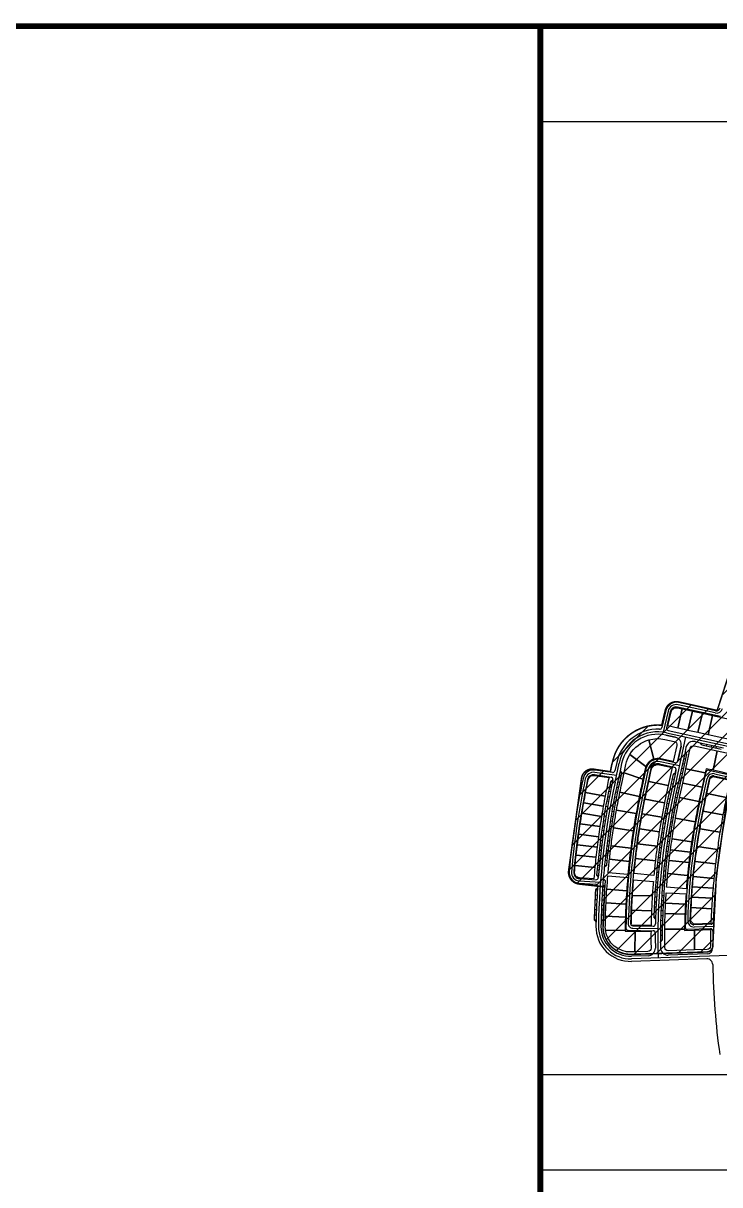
# Paper-space layout 'Layout1' of a CAD drawing. Extents: x 51 to 892, y -832 to -238.
# Drawn here: x 681.3 to 754.4, y -372.1 to -250.3 of the extents above; entities that cross this region are included whole.
import ezdxf

# ---------------------------------------------------------------- set-up
doc = ezdxf.new("R2010")
doc.units = 0
doc.header["$LTSCALE"] = 10
doc.header["$MEASUREMENT"] = 0
doc.linetypes.add('X-Base 100915$0$PHANTOMX2', pattern=[5, 2.5, -0.5, 0.5, -0.5, 0.5, -0.5])
for name, color, linetype in [('L-ANNO-KPLN', 254, 'Continuous'), ('L-ANNO-KPLN-HTCH', 135, 'Continuous'), ('L-ANNO-KPLN-SHET', 139, 'X-Base 100915$0$PHANTOMX2'), ('X-TTBL-Arch$0$A-FRAME$0$A-KEYPLAN', 7, 'Continuous'), ('X-TTBL-Arch$0$A-FRAME$0$A-NOTES', 7, 'Continuous'), ('X-TTBL-Arch$0$A-FRAME$0$EBDR$0$G-Border-Ext', 4, 'Continuous')]:
    doc.layers.add(name, color=color, linetype=linetype)

# ---------------------------------------------------------------- blocks, each defined once
blk = doc.blocks.new('X-TTBL-Arch$0$A-FRAME')
at = {"layer": 'X-TTBL-Arch$0$A-FRAME$0$A-KEYPLAN', "color": 1}
blk.add_lwpolyline([(735.5335121136127, -260.5787476274371), (878.5335121136128, -260.5787476274371)], dxfattribs=at)
at = {"layer": 'X-TTBL-Arch$0$A-FRAME$0$A-NOTES', "color": 1}
for points in [[(735.5335121136127, -360.5787484107765), (878.5335121136128, -360.5787484107765)], [(735.5335121136127, -370.5787484107765), (878.5335121136128, -370.5787484107765)]]:
    blk.add_lwpolyline(points, dxfattribs=at)
at = {"layer": 'X-TTBL-Arch$0$A-FRAME$0$EBDR$0$G-Border-Ext', "const_width": 0.6}
blk.add_lwpolyline([(63.53351211361633, -818.5787476274296), (63.53351211361633, -250.5787476274369), (878.5335121136127, -250.5787476274365), (878.5335121136127, -818.5787476274293)], close=True, dxfattribs=at)
blk.add_lwpolyline([(735.5335121136127, -250.5787476274371), (735.5335121136127, -818.5787476274298)], dxfattribs=at)
blk = doc.blocks.new('X-TTBL-Arch')
blk.add_blockref('X-TTBL-Arch$0$A-FRAME', (0, 0))
blk = doc.blocks.new('masterplan')
at = {"layer": 'L-ANNO-KPLN'}
for p, q in [((407943.722223323, 2905871.653004038), (407942.254518896, 2905871.97682642)), ((407943.7739313936, 2905871.887367592), (407942.3062269667, 2905872.211189974)), ((407943.8256394644, 2905872.121731146), (407942.3579350375, 2905872.445553528)), ((407946.2016609351, 2905871.351733068), (407943.7739313936, 2905871.887367592)), ((407946.2533690057, 2905871.586096622), (407943.8256394644, 2905872.121731146)), ((407941.0264191704, 2905871.608447677), (407940.6072443371, 2905869.827443223)), ((407941.2600359283, 2905871.553463948), (407940.7404812475, 2905869.345962145)), ((407941.4936526862, 2905871.498480219), (407941.0946151407, 2905869.803035767)), ((407946.7659106239, 2905870.981469597), (407943.722223323, 2905871.653004038)), ((407941.0916065032, 2905869.284137938), (407947.5397389296, 2905867.861474379)), ((407941.2765238279, 2905869.513688484), (407947.5966178074, 2905868.119274289)), ((407941.0347276254, 2905869.026338028), (407942.013521269, 2905868.81038495)), ((407943.1048323089, 2905868.83995615), (407941.7963075122, 2905862.78208189)), ((407944.0915650553, 2905868.35190225), (407944.6393701852, 2905868.231038983)), ((407944.7915830705, 2905867.992645959), (407944.6393701677, 2905868.23103898)), ((407944.6393718158, 2905868.231038616), (407947.0616235011, 2905867.694233919)), ((407944.7915830705, 2905867.992645959), (407944.8346731294, 2905868.187948921)), ((407945.2993707707, 2905867.880611806), (407945.3424608296, 2905868.075914768)), ((407943.0378793341, 2905867.279607024), (407942.0543561607, 2905862.726342362)), ((407943.1911438188, 2905867.041888707), (407942.249847561, 2905862.684115446)), ((407942.4626475334, 2905867.117320241), (407942.2898529994, 2905866.317360193)), ((407942.9956524185, 2905867.084115623), (407943.1911438188, 2905867.041888707)), ((407943.0415389144, 2905867.296549215), (407943.0378793341, 2905867.279607024)), ((407943.0378793341, 2905867.279607024), (407943.1911438188, 2905867.041888707)), ((407943.1372392182, 2905867.739598065), (407943.0415389144, 2905867.296549215)), ((407944.7915830705, 2905867.992645959), (407946.8227338714, 2905867.544509346)), ((407945.807158471, 2905867.768577653), (407945.8502485299, 2905867.963880614)), ((407946.3149461711, 2905867.656543499), (407946.3580362301, 2905867.851846461)), ((407935.8710635023, 2905866.155895708), (407935.6826541777, 2905865.283646286)), ((407935.6969619681, 2905864.099497519), (407936.1291121508, 2905866.10015618)), ((407942.446085998, 2905865.790260545), (407940.4194015821, 2905866.237411731)), ((407942.0035552483, 2905866.133668938), (407940.4711096528, 2905866.471775285)), ((407942.7760724574, 2905866.067560341), (407942.9715638579, 2905866.025333425)), ((407942.885862438, 2905866.575837982), (407943.0813538383, 2905866.533611066)), ((407933.5292492684, 2905864.882456574), (407935.2789877101, 2905864.631211677)), ((407935.8465824617, 2905864.792172307), (407933.5633609972, 2905865.120020018)), ((407935.4139527684, 2905865.09675514), (407933.597472726, 2905865.357583463)), ((407936.0734507563, 2905864.592081931), (407936.268942208, 2905864.549854984)), ((407936.1832407367, 2905865.100359572), (407936.3787321366, 2905865.058132657)), ((407938.9441883136, 2905865.49208859), (407938.512183922, 2905863.492104874)), ((407939.178777994, 2905865.441416292), (407938.7467736023, 2905863.441432576)), ((407939.4133676745, 2905865.390743993), (407938.9813632828, 2905863.390760277)), ((407941.7857692955, 2905864.930945193), (407941.3427674635, 2905862.880048334)), ((407941.8733077031, 2905864.380819868), (407941.6761394676, 2905864.423408987)), ((407942.0234876114, 2905865.084209678), (407941.7857692955, 2905864.930945193)), ((407941.9812606958, 2905864.888718278), (407941.7857692955, 2905864.930945193)), ((407942.4467025161, 2905864.542727419), (407942.6421939164, 2905864.500500503)), ((407942.5564924965, 2905865.051005059), (407942.7519838968, 2905865.008778144)), ((407942.666282477, 2905865.559282701), (407942.8617738774, 2905865.517055785)), ((407944.59823085, 2905862.113122705), (407945.2580933968, 2905865.167985974)), ((407944.8328205303, 2905862.062450407), (407945.3566410275, 2905864.487500902)), ((407945.0674102107, 2905862.011778108), (407945.5912307079, 2905864.436828604)), ((407945.5449389401, 2905865.351555697), (407947.8842477909, 2905864.829691167)), ((407946.0693066135, 2905864.742778142), (407947.7860656972, 2905864.359795078)), ((407946.1215624765, 2905864.977020164), (407948.0694041107, 2905864.542486067)), ((407935.1222150337, 2905863.625988896), (407935.3180166483, 2905863.5852246)), ((407935.4678942035, 2905864.289285623), (407935.2301758744, 2905864.13602113)), ((407935.4257011894, 2905864.093951479), (407935.2301758876, 2905864.136021139)), ((407935.467864158, 2905864.289266252), (407935.4389133196, 2905864.155237047)), ((407935.4794656617, 2905864.342975935), (407935.467864158, 2905864.289266252)), ((407935.8553200831, 2905863.575216725), (407936.0510690284, 2905863.53420026)), ((407936.159129833, 2905864.041473917), (407935.9636607758, 2905864.08380429)), ((407941.45536517, 2905863.401324469), (407941.6538758592, 2905863.363507183)), ((407941.7616807349, 2905863.872162996), (407941.5661893346, 2905863.914389912)), ((407942.2271225551, 2905863.526172137), (407942.4226139555, 2905863.483945221)), ((407942.3369125356, 2905864.034449778), (407942.5324039359, 2905863.992222862)), ((407935.0153593624, 2905862.054892175), (407934.818781146, 2905862.091729722)), ((407934.9165130852, 2905862.603820439), (407935.1128411687, 2905862.565672259)), ((407935.2137284274, 2905863.075790636), (407935.017659215, 2905863.115247752)), ((407935.747332051, 2905862.008191078), (407935.5507963854, 2905862.045254971)), ((407935.6488779327, 2905862.555920217), (407935.84516021, 2905862.517537049)), ((407935.9464073919, 2905863.026214426), (407935.7503873586, 2905863.065915138)), ((407941.2361070653, 2905862.386776528), (407941.4321803425, 2905862.347339617)), ((407941.3466200897, 2905862.89788424), (407941.5421030307, 2905862.855607226)), ((407941.9013233529, 2905861.999514081), (407942.0972447657, 2905861.959329506)), ((407942.0078153225, 2905862.509239166), (407942.2034374996, 2905862.467622296)), ((407942.1173325747, 2905863.017894496), (407942.312823975, 2905862.97566758)), ((407934.8306293103, 2905861.031437847), (407934.6335770868, 2905861.065649267)), ((407934.7244677473, 2905861.57899839), (407934.9212873473, 2905861.543473117)), ((407935.5619503018, 2905860.98758531), (407935.364934472, 2905861.022005694)), ((407935.4561471418, 2905861.53394244), (407935.6529273285, 2905861.498199495)), ((407940.9353489036, 2905860.853105641), (407941.1319735331, 2905860.816516639)), ((407941.0326036871, 2905861.365405204), (407941.2289578039, 2905861.327391248)), ((407941.1335710958, 2905861.876986007), (407941.329644373, 2905861.837549096)), ((407941.6995409823, 2905860.97779486), (407941.8960293905, 2905860.940481251)), ((407941.7985634061, 2905861.489023538), (407941.9947735678, 2905861.450273409)), ((407934.3814812257, 2905859.522123752), (407934.5791786577, 2905859.491862798)), ((407934.6595711588, 2905860.005609858), (407934.4620800095, 2905860.03718906)), ((407934.5461132099, 2905860.551705198), (407934.7433892866, 2905860.518809156)), ((407935.1119562832, 2905859.482681267), (407935.3096256683, 2905859.452237644)), ((407935.3902955994, 2905859.964581307), (407935.1928351604, 2905859.99635197)), ((407935.2771624916, 2905860.509467829), (407935.4744050754, 2905860.476371558)), ((407940.751997475, 2905859.826458041), (407940.949132094, 2905859.792724645)), ((407940.8418118597, 2905860.34011426), (407941.0386966614, 2905860.304952137)), ((407941.5127297039, 2905859.953232593), (407941.7097430399, 2905859.918797939)), ((407941.6042613816, 2905860.465855411), (407941.8010175194, 2905860.429980319)), ((407934.2306011041, 2905858.49043735), (407934.4286846953, 2905858.46281687)), ((407934.5022153613, 2905858.977590838), (407934.3043204457, 2905859.006532199)), ((407934.9605583311, 2905858.453768057), (407935.1586188445, 2905858.425982575)), ((407935.232398922, 2905858.939363687), (407935.034529509, 2905858.968478897)), ((407940.5049365298, 2905858.281770659), (407940.7027583455, 2905858.25233379)), ((407940.5835553807, 2905858.797259176), (407940.7811585191, 2905858.766388483)), ((407940.6659104729, 2905859.312163997), (407940.8632845416, 2905859.279861103)), ((407941.2606701971, 2905858.411538481), (407941.4583918041, 2905858.381435888)), ((407941.3409295138, 2905858.926046638), (407941.5384255974, 2905858.89449831)), ((407941.4249508486, 2905859.439953845), (407941.6222108374, 2905859.40696147)), ((407934.0934997065, 2905857.456829663), (407934.2919341919, 2905857.431854575)), ((407934.3585899322, 2905857.947563805), (407934.1603264818, 2905857.973862174)), ((407934.8229959575, 2905857.422913884), (407935.0214118557, 2905857.397791557)), ((407935.0882887647, 2905857.91211747), (407934.8900460867, 2905857.938571972)), ((407940.3589238938, 2905857.249151004), (407940.5571518417, 2905857.222586352)), ((407940.4300580549, 2905857.765725554), (407940.628088144, 2905857.737724058)), ((407941.1114545993, 2905857.380829503), (407941.3095954927, 2905857.353623136)), ((407941.1841771941, 2905857.896456913), (407941.3821137416, 2905857.867801666)), ((407934.1126300087, 2905855.88221953), (407933.9137354387, 2905855.903218339)), ((407933.9702014411, 2905856.421484705), (407934.1689514933, 2905856.399159456)), ((407934.2287204411, 2905856.915712135), (407934.0301237527, 2905856.939362829)), ((407934.8415295468, 2905855.852281114), (407934.6426477288, 2905855.873400358)), ((407934.6992939878, 2905856.390304783), (407934.8980294634, 2905856.367850145)), ((407934.9579911348, 2905856.88302804), (407934.7594109682, 2905856.906817059)), ((407940.2279032808, 2905856.214522258), (407940.4264956607, 2905856.190835413)), ((407940.2915377878, 2905856.732074173), (407940.4899531691, 2905856.706947764)), ((407940.9159471785, 2905855.830948353), (407941.1146374352, 2905855.808097053)), ((407940.9773360022, 2905856.348047584), (407941.1758537601, 2905856.323743268)), ((407941.0425063052, 2905856.864683851), (407941.2408409389, 2905856.83892782)), ((407934.0103393028, 2905854.847269983), (407933.8111822605, 2905854.865613169)), ((407933.8607282587, 2905855.384586799), (407934.0597584941, 2905855.364915364)), ((407934.5894747465, 2905855.356127105), (407934.7884939341, 2905855.336344209)), ((407940.0595418325, 2905854.659288307), (407940.2586025075, 2905854.639927324)), ((407940.1119022528, 2905855.178102071), (407940.310817288, 2905855.157298015)), ((407940.1680237193, 2905855.696522477), (407940.3667826535, 2905855.674276441)), ((407940.8045269102, 2905854.79547174), (407941.0035302506, 2905854.775530064)), ((407940.8583431201, 2905855.313413839), (407941.0571952404, 2905855.292016778)), ((407931.9316359397, 2905853.493700088), (407933.6472766076, 2905853.380550688)), ((407931.9474300334, 2905853.73317983), (407934.1692991443, 2905853.586643808)), ((407931.963224127, 2905853.972659571), (407933.6883976068, 2905853.858881466)), ((407933.7650996491, 2905854.346320546), (407933.9643746343, 2905854.329306426)), ((407933.7650996388, 2905854.346320556), (407933.9475949419, 2905854.129753245)), ((407934.6501960654, 2905853.786559103), (407934.4508186675, 2905853.802327844)), ((407939.9661149479, 2905853.620589863), (407940.1654354886, 2905853.604118005)), ((407940.0109452123, 2905854.140108469), (407940.2101410581, 2905854.122191578)), ((407940.7082693549, 2905853.758475706), (407940.9075431729, 2905853.741447921)), ((407940.7545014292, 2905854.277149782), (407940.9536453381, 2905854.258664556)), ((407933.6154417794, 2905852.266422579), (407933.8150997955, 2905852.254731703)), ((407933.8605235298, 2905852.973552838), (407933.6476518685, 2905852.786759917)), ((407933.8472274538, 2905852.773737301), (407933.6476518685, 2905852.786759917)), ((407934.3434990318, 2905852.246050186), (407934.5431536841, 2905852.234302003)), ((407934.5753587016, 2905852.751956814), (407934.3757874648, 2905852.765045793)), ((407934.4115612147, 2905853.283812815), (407934.6110400321, 2905853.269383629)), ((407939.8877627193, 2905852.580645647), (407940.0873011956, 2905852.567066381)), ((407939.9250533971, 2905853.100759809), (407940.1244881499, 2905853.085733851)), ((407940.5923573019, 2905852.200618484), (407940.7919568254, 2905852.187968178)), ((407940.6271951215, 2905852.72018227), (407940.8266967529, 2905852.706072023)), ((407940.6658331619, 2905853.239477276), (407940.8652262229, 2905853.223907843)), ((407933.5614391629, 2905851.225161151), (407933.7612353922, 2905851.216135256)), ((407933.7864353497, 2905851.735523318), (407933.5867037821, 2905851.745881934)), ((407934.2893837865, 2905851.207466885), (407934.4891782426, 2905851.198401825)), ((407934.5144264323, 2905851.716442552), (407934.3146973725, 2905851.726849408)), ((407939.798534544, 2905851.01887212), (407939.9983212071, 2905851.009636905)), ((407939.8245016292, 2905851.53967443), (407940.0242160653, 2905851.528990611)), ((407939.8542448757, 2905852.060274732), (407940.0538765815, 2905852.04814287)), ((407940.5340895802, 2905851.160795824), (407940.7338528322, 2905851.151067353)), ((407940.5613215677, 2905851.680813727), (407940.7610082997, 2905851.66962404)), ((407933.5213344018, 2905850.18327188), (407933.7212332743, 2905850.176912574)), ((407933.7395010446, 2905850.696590633), (407933.5396490463, 2905850.704283405)), ((407934.2492252449, 2905850.168250341), (407934.4491234483, 2905850.16187004)), ((407934.4674102538, 2905850.680203194), (407934.2675594157, 2905850.687926049)), ((407939.7579341209, 2905849.976771046), (407939.9578337137, 2905849.970434421)), ((407939.9517758448, 2905849.770525992), (407939.7579341209, 2905849.976771046)), ((407939.7763449855, 2905850.497895192), (407939.9761933687, 2905850.490109067)), ((407940.4910424718, 2905850.12023192), (407940.6909266835, 2905850.113427367)), ((407940.5106627969, 2905850.640592606), (407940.7104918767, 2905850.632325874)), ((407933.5064960449, 2905849.662149766), (407933.7064328943, 2905849.657124207)), ((407933.5064960449, 2905849.662149766), (407933.7016638545, 2905849.457181129)), ((407934.2343821011, 2905849.648463207), (407934.4343186511, 2905849.643425748)), ((407937.0691252846, 2905848.550035445), (407939.68829735, 2905848.503735313)), ((407937.5537850428, 2905848.78150542), (407940.1933511234, 2905848.734844775)), ((407937.5580269542, 2905849.02146793), (407939.6937593698, 2905848.983713751)), ((407940.4550297284, 2905848.558483601), (407940.6550151336, 2905848.556067461)), ((407940.4632251931, 2905849.079149555), (407940.6631875696, 2905849.075270377)), ((407940.4752296552, 2905849.599741616), (407940.6751582997, 2905849.594399608)), ((407945.7200396088, 2905848.71097915), (407943.3124020991, 2905848.632652121)), ((407945.7680410179, 2905849.19279471), (407943.9729453949, 2905849.134395343)), ((407945.982967736, 2905848.959659893), (407943.9807491223, 2905848.894522248)), ((407940.4500673417, 2905847.517041492), (407940.6496060172, 2905847.517550562)), ((407940.4506436996, 2905848.037771623), (407940.6506414292, 2905848.03681865)), ((407940.4513087871, 2905847.240704685), (407940.4513839907, 2905847.3170442)), ((407940.4513839907, 2905847.3170442), (407940.6485578235, 2905847.519835482)), ((407945.3583924678, 2905846.081829791), (407941.2822581072, 2905845.949221999)), ((407939.1550096598, 2905845.880016793), (407937.4164918822, 2905845.823458057)), ((407947.651331969, 2905845.892285712), (407937.4250759823, 2905845.559597653)), ((407945.3300286647, 2905845.552627701), (407937.4336600825, 2905845.295737248))]:
    blk.add_line(p, q, dxfattribs=at)
for points in [[(407942.2372828724, 2905871.898705236), (407942.7493162523, 2905871.78573435), (407942.2834969652, 2905869.758484911), (407941.2467307139, 2905869.987228594), (407941.221440407, 2905869.992697705), (407941.5715249389, 2905871.48015231, -0.4101192983664814)], [(407947.0587109334, 2905870.834944515), (407949.08712655, 2905870.374438546, 0.002519512382454553), (407948.9390677318, 2905869.705348572), (407948.7197003101, 2905868.689777251, -0.4177874439034716), (407948.3067326295, 2905868.427072396, 0.001942299051824004), (407947.6948631511, 2905868.564565034), (407945.4538511003, 2905869.059003728), (407945.9171230324, 2905871.086815196)], [(407939.7578299561, 2905866.509513257, 0.2183755046259296), (407938.9340186911, 2905865.730410641), (407937.2522486182, 2905867.002695083, -0.1892630622791065), (407939.2498667568, 2905868.529295166)], [(407940.9364822896, 2905868.58104727), (407941.915275933, 2905868.365094192, -0.4129203351408579), (407942.1774062401, 2905867.956542803), (407941.8105521998, 2905866.258175563), (407940.4883456767, 2905866.549896469, 0.1370173700066167), (407939.7578299561, 2905866.509513257), (407939.2498667568, 2905868.529295166, -0.1245517852428906)], [(407938.9340186911, 2905865.730410641, 0.04265953931010019), (407938.8659917536, 2905865.508979356), (407938.6251196781, 2905864.393851275), (407936.6404103427, 2905865.057086853), (407936.8328811902, 2905865.948139278, -0.08307150305852191), (407937.2522486182, 2905867.002695083)], [(407943.9933197192, 2905867.906611492), (407946.4186677549, 2905867.371502404), (407945.9799200322, 2905865.33827981), (407945.2479178614, 2905865.499783127), (407945.1550727409, 2905865.069952475), (407943.1190597648, 2905865.495675548), (407943.5829596093, 2905867.643320693, -0.415507973159697)], [(407947.3846147136, 2905867.158383714, -0.002024436677173777), (407948.0109590985, 2905867.017530347, -0.4105527050035583), (407948.2703716638, 2905866.609590122), (407947.9027213505, 2905864.9075365, 0.003208921940676722), (407946.936478103, 2905865.127232912), (407945.9799200322, 2905865.33827981), (407946.4186677549, 2905867.371502404)], [(407940.3504574881, 2905865.924926993), (407941.6754247516, 2905865.632596978), (407941.2655828946, 2905863.735194914), (407939.2335077011, 2905864.179168925), (407939.4915642347, 2905865.373853227, -0.4155079732122607)], [(407933.5178786921, 2905864.80326876), (407935.0644069238, 2905864.581202811), (407934.9931929254, 2905864.25151441, 0.005319102271024528), (407934.6591228368, 2905862.621066008), (407932.6135488255, 2905862.998371725, -0.004346886490711336), (407932.8904240371, 2905864.36492276, -0.3950175094711695)], [(407938.6251196781, 2905864.393851275), (407938.4338415711, 2905863.508320696, 0.003105704042303569), (407938.2441217995, 2905862.60278627), (407936.2081544283, 2905863.028559679, -0.00307850548179818), (407936.4007310062, 2905863.94748061), (407936.6404103427, 2905865.057086853)], [(407946.7985899145, 2905864.502263435, -0.003244982398249288), (407947.7675749387, 2905864.281870123), (407947.4707632244, 2905862.907766973, 0.001386448028862579), (407947.3803023, 2905862.483273892), (407945.3439263068, 2905862.913016532), (407945.6870936893, 2905864.501725328), (407945.9721295419, 2905864.684606937)], [(407941.2655828946, 2905863.735194914), (407941.0925384682, 2905862.934098775, 0.003545664823443706), (407940.8842883384, 2905861.935742591), (407938.8412562523, 2905862.326717563, -0.003605188855122547), (407939.0594140522, 2905863.373194566), (407939.2335077011, 2905864.179168925)], [(407934.4609010282, 2905861.559635553, 0.003504507377159871), (407934.2757491916, 2905860.486113926), (407932.2236013848, 2905860.825375956, -0.00350288711245882), (407932.4139483591, 2905861.929004097)], [(407934.6591228368, 2905862.621066008, 0.003478178170497337), (407934.4609010282, 2905861.559635553), (407932.4139483591, 2905861.929004097, -0.003410770698030922), (407932.6135488255, 2905862.998371725)], [(407938.2441217995, 2905862.60278627, 0.003594536266451525), (407938.0381900244, 2905861.550452975, 0.002674358932054059), (407937.8995118247, 2905860.79383122), (407935.8518843717, 2905861.15753085, -0.006215433570952298), (407936.2081544283, 2905863.028559679)], [(407940.8842883384, 2905861.935742591, 0.005329968362400263), (407940.5973145426, 2905860.427109406), (407938.547636564, 2905860.781002605, -0.00531535339920635), (407938.8412562523, 2905862.326717563)], [(407944.5032593614, 2905862.051544122, 0.004245628778065497), (407944.2696990287, 2905860.912274065, -0.001208242233242313), (407944.1010343221, 2905859.937469514), (407942.0413859978, 2905860.32074133, -0.007823727947094917), (407942.4692673781, 2905862.486475543)], [(407947.3803023, 2905862.483273892, 0.005859536465751398), (407947.0228708732, 2905860.678367966), (407944.9522486427, 2905861.063782781, -0.003744937937874661), (407945.1587595964, 2905862.055778938), (407945.3439263068, 2905862.913016532)], [(407934.2757491916, 2905860.486113926, 0.003427719765510387), (407934.1086048539, 2905859.430539543), (407932.0506053853, 2905859.732344492, -0.003460165452471637), (407932.2236013848, 2905860.825375956)], [(407937.8995118247, 2905860.79383122, 0.006364053436352089), (407937.6001649552, 2905858.977379411), (407935.5435685558, 2905859.288457757, -0.001666584454947923), (407935.6203760828, 2905859.782181062, -0.004549779656556454), (407935.8518843717, 2905861.15753085)], [(407940.5973145426, 2905860.427109406, 0.005429728233604738), (407940.3382551213, 2905858.885277291), (407938.2830558639, 2905859.207785003, -0.004784145355496156), (407938.5163866685, 2905860.617710633), (407938.5185112874, 2905860.6174931), (407938.547636564, 2905860.781002605)], [(407947.0228708732, 2905860.678367966, 0.005868320843912079), (407946.7077388929, 2905858.865555515), (407944.6156384377, 2905859.208224498, -0.001345113027464398), (407944.7441054122, 2905859.98007567), (407944.7441374151, 2905859.980256847, -0.004074478053933057), (407944.9522486427, 2905861.063782781)], [(407934.1086048539, 2905859.430539543, 0.003452472481389595), (407933.9543762906, 2905858.361828461), (407931.8934468683, 2905858.642853744, -0.003432769447916931), (407932.0506053853, 2905859.732344492)], [(407944.1010343221, 2905859.937469514, -0.002491693900357974), (407943.7373930096, 2905857.924273311), (407943.7221140882, 2905857.819161287), (407941.6835286354, 2905858.157313747, -0.007773165239504613), (407942.0413859978, 2905860.32074133)], [(407933.9543762906, 2905858.361828461, 0.003456903074479665), (407933.814966096, 2905857.291625651), (407931.7493550479, 2905857.536200934, -0.003474046751927896), (407931.8934468683, 2905858.642853744)], [(407937.6001649552, 2905858.977379411, 0.006335415154421812), (407937.3476620924, 2905857.159369183), (407935.2826410824, 2905857.42239082, -0.00588233990214629), (407935.5318720937, 2905859.211704259), (407935.5435685558, 2905859.288457757)], [(407940.3382551213, 2905858.885277291, 0.005346749353309794), (407940.1162626455, 2905857.365125576), (407938.0534754046, 2905857.623007969, -0.005364311871934372), (407938.2830558639, 2905859.207785003)], [(407946.7077388929, 2905858.865555515, 0.005863442742887322), (407946.4350753948, 2905857.045870641), (407944.3229257852, 2905857.347215449, -0.003194007940904805), (407944.6156384377, 2905859.208224498)], [(407933.814966096, 2905857.291625651, 0.003470895788588549), (407933.6902351124, 2905856.219059248), (407931.6226593999, 2905856.446293668, -0.00341684992888181), (407931.7493550479, 2905857.536200934)], [(407937.3476620924, 2905857.159369183, 0.00459982254798863), (407937.1861329093, 2905855.78100262), (407935.1153237072, 2905856.004061881, -0.004665570090086616), (407935.2826410824, 2905857.42239082)], [(407940.1162626455, 2905857.365125576, 0.005345244507232181), (407939.9265433472, 2905855.83951694), (407937.8623143007, 2905856.073893896, -0.005212411283464916), (407938.0534754046, 2905857.623007969)], [(407943.7221140882, 2905857.819161287, 0.003822329457569034), (407943.5753651964, 2905856.749186934), (407941.5204037548, 2905857.001457926, -0.004163313970134324), (407941.6835286354, 2905858.157313747)], [(407946.4350753948, 2905857.045870641, 0.004893638900131865), (407946.2401565318, 2905855.522392978), (407944.094399677, 2905855.774552498, -0.002701441907713925), (407944.3229257852, 2905857.347215449)], [(407933.6902351124, 2905856.219059248, 0.003477998398074063), (407933.5802685759, 2905855.144735407), (407931.5119446005, 2905855.36613042, -0.00339331871367204), (407931.6226593999, 2905856.446293668)], [(407937.1861329093, 2905855.78100262, 0.00463038755679279), (407937.0499295103, 2905854.399910736), (407934.9747238258, 2905854.586387535, -0.004656704709066876), (407935.1153237072, 2905856.004061881)], [(407939.9265433472, 2905855.83951694, 0.005364642779848637), (407939.7686787201, 2905854.302591734), (407937.7018026046, 2905854.502696475, -0.005279558564218384), (407937.8623143007, 2905856.073893896)], [(407943.4448779296, 2905855.676982876, 0.004902229615092969), (407943.3011339847, 2905854.296674769), (407941.2349814031, 2905854.513660962, -0.004897521345619153), (407941.3812226281, 2905855.884250705)], [(407943.5753651964, 2905856.749186934, 0.001165905319835609), (407943.5349712364, 2905856.431665914, 0.002694224238883377), (407943.4448779296, 2905855.676982876), (407941.3812226281, 2905855.884250705, -0.004019146235706615), (407941.5204037548, 2905857.001457926)], [(407933.5802685759, 2905855.144735407, 0.00383580749362122), (407933.4757151941, 2905853.953081849), (407931.9684888248, 2905854.052486152, -0.4203034307456781), (407931.4474404474, 2905854.659709613, -0.002227576318072247), (407931.5119446005, 2905855.36613042)], [(407946.2401565318, 2905855.522392978, 0.004897906001165579), (407946.0750237657, 2905853.995366745), (407943.9219914034, 2905854.212512475, -0.005800577189034572), (407944.0827951591, 2905855.691720529), (407944.094399677, 2905855.774552498)], [(407937.0220510778, 2905854.08112666, 0.004609758933244566), (407936.9170245654, 2905852.697339745), (407934.8397734837, 2905852.869290126, -0.004582068628479384), (407934.9467128778, 2905854.267615244)], [(407939.7147196603, 2905853.686659001, 0.005332217298371134), (407939.6035828394, 2905852.154688159), (407937.5276482282, 2905852.216031597, -0.005458886677808161), (407937.6442815062, 2905853.842465159)], [(407943.3011339847, 2905854.296674769, 0.004890746294813118), (407943.1843199524, 2905852.913836912), (407941.1105714181, 2905853.075697331, -0.005113137844848069), (407941.2349814031, 2905854.513660962)], [(407946.0750237657, 2905853.995366745, 0.003241381391812526), (407945.9827074258, 2905852.989574368), (407943.8247186854, 2905853.112905759, -0.004316575387038968), (407943.9219914034, 2905854.212512475)], [(407936.9170245654, 2905852.697339745, 0.004601592552308288), (407936.8373630305, 2905851.311978792), (407934.7564209891, 2905851.431588217, -0.004699211836254718), (407934.8397734837, 2905852.869290126)], [(407939.6035828394, 2905852.154688159, 0.00537279385039256), (407939.5247239808, 2905850.612327427), (407937.4497706793, 2905850.673200493, -0.005175697167693389), (407937.5276482282, 2905852.216031597)], [(407943.1468805806, 2905852.385205283, 0.003829980108279709), (407943.0826717917, 2905851.306546847), (407941.0034492649, 2905851.412379581, -0.003857840083887428), (407941.0684161521, 2905852.490473384)], [(407945.9827074258, 2905852.989574368, 0.00346285792624161), (407945.8982748027, 2905851.912849433), (407943.7477783639, 2905852.033265664, -0.004232831371318067), (407943.8247186854, 2905853.112905759)], [(407936.8373630305, 2905851.311978792, 0.004613693506602985), (407936.783221208, 2905849.925267104), (407934.7009101758, 2905850.020998937, -0.004602415008644118), (407934.7564209891, 2905851.431588217)], [(407943.0826717917, 2905851.306546847, 0.003814059561181469), (407943.0348964921, 2905850.228393397), (407940.953989316, 2905850.307668686, -0.003929699185176308), (407941.0034492649, 2905851.412379581)], [(407945.8982748027, 2905851.912849433, 0.003499940262120308), (407945.827854671, 2905850.821442151), (407943.6884200061, 2905850.941519058, -0.004284371254050506), (407943.7477783639, 2905852.033265664)], [(407936.783221208, 2905849.925267104, 0.004623098153131272), (407936.7544249974, 2905848.537880402), (407934.6979620768, 2905848.576908283, -0.02263745555121476), (407934.677856683, 2905848.814237643), (407934.6739099633, 2905848.814294863, -0.003936712096908152), (407934.7009101758, 2905850.020998937)], [(407939.5247239808, 2905850.612327427, 0.005384152477094046), (407939.4788735964, 2905849.067524869), (407937.4031736837, 2905849.104217831, -0.005243713735810221), (407937.4497706793, 2905850.673200493)], [(407943.0348964921, 2905850.228393397, 0.00543747684707289), (407942.9950625995, 2905848.686211178), (407940.9126700759, 2905848.680011082, -0.005766619449994109), (407940.953989316, 2905850.307668686)], [(407945.827854671, 2905850.821442151, 0.004945058192516088), (407945.7540426623, 2905849.272380007), (407943.9495411746, 2905849.213676264), (407943.6390655894, 2905849.522882266, -0.005523496002746343), (407943.6884200061, 2905850.941519058)], [(407936.7544249974, 2905848.537880402), (407936.7536990902, 2905848.475598859), (407937.7977821627, 2905848.457142193), (407937.7718148644, 2905846.291258927), (407937.4016647984, 2905846.279216934, -0.3860870021721034), (407934.6979620768, 2905848.576908283)], [(407942.9930171344, 2905848.542219331), (407944.0474399866, 2905848.576522588), (407944.0412996587, 2905846.495222404), (407941.2674310236, 2905846.404980875, -0.4197967118589936), (407940.912277006, 2905846.744156188, -0.006850078427511117), (407940.9126700759, 2905848.680011082), (407942.9950625995, 2905848.686211178)], [(407945.7000877862, 2905846.879660827, -0.4025923427512307), (407945.3780467449, 2905846.538710441), (407944.0412996587, 2905846.495222404), (407944.0474399866, 2905848.576522588), (407945.7324355632, 2905848.631339381, 0.005573153506682862)], [(407939.4695430248, 2905848.42758999, 0.006046690596263136), (407939.4729632649, 2905846.684428646, -0.4088152994316739), (407939.1401825767, 2905846.335775669), (407937.7718148644, 2905846.291258927), (407937.7977821627, 2905848.457142193)]]:
    blk.add_lwpolyline(points, format="xyb", close=True, dxfattribs=at)
for points in [[(407943.7049872994, 2905871.574882853), (407943.807765841, 2905871.552206631), (407943.3406882295, 2905869.525234818), (407943.2568506866, 2905869.543732052), (407942.2834969652, 2905869.758484911), (407942.7493162523, 2905871.78573435)], [(407944.8624555351, 2905871.319508465), (407944.3960148533, 2905869.292396124), (407943.3406882295, 2905869.525234818), (407943.807765841, 2905871.552206631)], [(407945.9171230324, 2905871.086815196), (407945.4538511003, 2905869.059003728), (407944.3960148533, 2905869.292396124), (407944.8624555351, 2905871.319508465)], [(407945.1550727409, 2905865.069952475), (407944.8290822533, 2905863.560764886), (407942.7966059967, 2905864.00286136), (407943.1190597648, 2905865.495675548)], [(407944.8290822533, 2905863.560764886), (407944.5331871153, 2905862.190905068), (407944.5032593614, 2905862.051544122), (407942.4692673781, 2905862.486475543), (407942.5000765505, 2905862.630064983), (407942.7966059967, 2905864.00286136)]]:
    blk.add_lwpolyline(points, close=True, dxfattribs=at)
for points in [[(407942.2898520385, 2905866.317355745), (407942.6231266346, 2905867.860265441, 0.4129203352731969), (407942.013521269, 2905868.81038495), (407941.0347276243, 2905869.026338029, 0.4155079731631381), (407936.3871607991, 2905866.044416651), (407936.2254676523, 2905865.295850973), (407936.3787322445, 2905865.058132633), (407936.1505020135, 2905864.001531059, 0.0284224158242428), (407934.7884939341, 2905855.336344209), (407934.569948928, 2905855.157082363, 0.0037460117448879), (407934.4668449494, 2905854.001684873), (407934.6501960654, 2905853.786559103, 0.0134347236681619), (407934.4343186511, 2905849.643425748), (407934.22960291, 2905849.448520373, 0.0015499664490781), (407934.2202404563, 2905848.968612458, 0.4286177970089469), (407937.4164918821, 2905845.823458057)], [(407940.3676935114, 2905866.003048177), (407941.9042802174, 2905865.664028169, -0.4129203352572983), (407942.087161827, 2905865.378992316)], [(407936.2254676523, 2905865.295850973), (407935.9550106132, 2905864.043757975, 0.0290688115684888), (407934.569948928, 2905855.157082363, 0.0290688115684888)], [(407942.0234876114, 2905865.084209678), (407941.5382588638, 2905862.837821419, 0.045991509047091), (407939.9517758448, 2905849.770525992, 0.0459871663702003)], [(407934.4668449494, 2905854.001684873, 0.0147267033131243), (407934.22960291, 2905849.448520373)]]:
    blk.add_lwpolyline(points, format="xyb", dxfattribs=at)
for points in [[(407942.6231266345, 2905867.860265441), (407942.4626475334, 2905867.117320241)], [(407942.0234876114, 2905865.084209678), (407942.0871624927, 2905865.378995398)], [(407942.087161827, 2905865.378992316), (407942.0234876114, 2905865.084209678)]]:
    blk.add_lwpolyline(points, dxfattribs=at)
for centre, radius, start, end in [((407942.1166307074, 2905871.351856943), 1.120000000016259, 77.5580535749227, 166.7559756562572), ((407942.1166307074, 2905871.351856943), 0.8800000000400496, 77.5580535749227, 166.7559756562572), ((407942.1166307074, 2905871.351856943), 0.6399999999910837, 77.5580535749227, 166.7559756562572), ((407946.3395491237, 2905871.976702545), 0.6400000000000001, 257.5580535749226, 346.4735692132373), ((407946.3395491237, 2905871.976702545), 0.4, 257.5580535749226, 346.4735692132373), ((407940.1953332772, 2905865.221836336), 4.423999999564469, 87.80917639352911, 167.8111503999395), ((407940.1953332776, 2905865.221836335), 4.160000000005772, 77.5580535749227, 167.8111503999395), ((407940.3736275792, 2905869.882426952), 0.24, 267.8091763935291, 346.7559756562572), ((407941.3282318986, 2905869.748052038), 0.24, 166.7559756562572, 257.5580535443909), ((407943.9192048195, 2905867.570690403), 0.8, 77.5580535749227, 167.8111503999395), ((407940.1953332757, 2905865.22183633), 1.28, 77.5580535749227, 167.8111503999395), ((407940.1953332757, 2905865.22183633), 1.04, 77.5580535749227, 167.8111503999395), ((407940.1953332757, 2905865.22183633), 0.8, 77.5580535749227, 167.8111503999395), ((407942.0552633189, 2905866.368032492), 0.2400000000061974, 257.5580535749226, 347.8111503999395), ((408011.6258218534, 2905847.698563507), 81.04000000007953, 168.0483044090215, 175.0379808782124), ((408011.6258218534, 2905847.698563507), 80.80000000007817, 168.0483044090215, 175.0379808782124), ((408011.6258218534, 2905847.698563507), 80.56000000008441, 168.0483044090215, 175.0379808782124), ((407933.4382846582, 2905864.248954057), 1.119999999959655, 81.82875347708848, 168.0483044090215), ((407933.4382846582, 2905864.248954057), 0.8799999999872576, 81.82875347708848, 168.0483044090215), ((407933.4382846582, 2905864.248954057), 0.6399999999779862, 81.82875347708848, 168.0483044090215), ((407935.2448759812, 2905864.393648233), 0.2400000000066247, 347.8111503999395, 81.82875347708848), ((407935.4480644972, 2905865.334318584), 0.24, 261.8287534770885, 347.8111503999395), ((407945.4926830771, 2905865.117313675), 0.24, 77.42409794268728, 167.8111503999395), ((407945.9822135086, 2905864.352374773), 0.6400000000000001, 77.42409794268728, 167.8111503999395), ((407945.9822135086, 2905864.352374773), 0.4, 77.42409794268728, 167.8111503999395), ((408011.6258218535, 2905847.698563512), 78.1439999984865, 167.8572355729931, 175.119915408477), ((408011.6258218535, 2905847.698563512), 77.94399999848596, 167.8111503999395, 175.3047452439832), ((408011.625821854, 2905847.698563512), 77.67999999900692, 167.8111503999395, 179.0599914663177), ((408011.6259676454, 2905847.699238458), 74.8, 167.8111503999395, 169.7503845771275), ((408011.6259676454, 2905847.699238458), 74.56, 167.8111503999395, 169.7503845771275), ((408011.6259676454, 2905847.699238458), 74.32000000000001, 167.8111503999395, 169.7503845771275), ((408011.6258357095, 2905847.69862765), 71.90400000057758, 167.8111503999395, 178.1843868872335), ((408011.6258357089, 2905847.69862765), 71.43999999997747, 167.8111503999395, 181.6429550096811), ((408011.6258357089, 2905847.69862765), 71.17599999997746, 167.8111503999395, 180.3071734879493), ((408011.5562148584, 2905847.709700827), 70.90561078765447, 167.8080184665542, 180.1552658645146), ((408011.5735846021, 2905847.646181433), 68.52, 167.8111503999395, 178.9708830194057), ((408011.5735846021, 2905847.646181433), 68.28000000000002, 167.8111503999395, 178.4005229423144), ((408011.5735846021, 2905847.646181433), 68.04, 167.8111503999395, 178.4005229423144), ((408024.3379818329, 2905846.304143772), 78.39999999986071, 167.8111503999395, 177.7200083757354), ((408012.3843112397, 2905847.622047947), 75.56, 169.795249519401, 179.1115069907405), ((408012.3843112397, 2905847.622047947), 75.32000000000001, 169.795249519401, 178.7448261999145), ((408012.3843112397, 2905847.622047947), 75.08000000000001, 169.795249519401, 178.7448261999145), ((407932.0053417097, 2905854.611272215), 1.12000000000026, 175.0379808782124, 266.2267110153507), ((407932.0053417097, 2905854.611272215), 0.8800000000211456, 175.0379808782124, 266.2267110153507), ((407932.0053417097, 2905854.611272215), 0.6400000000170306, 175.0379808782124, 266.2267110153507), ((407933.7041917003, 2905854.098361207), 0.24, 266.2267109820725, 355.3047666601889), ((408011.6258218577, 2905847.698563512), 78.14400000263774, 176.2666542185965, 178.5601320841401), ((407933.631482514, 2905853.141070946), 0.24, 356.0083252330269, 86.22671098207249), ((408011.6258218533, 2905847.698563512), 77.94399999827453, 176.1194472036379, 178.7071497262296), ((408011.6258218652, 2905847.698563512), 77.94400001008452, 176.008325233027, 176.1194472036379), ((408011.6257924489, 2905847.698632744), 71.70395663980595, 178.3442021152659, 178.7853725238998), ((407937.3158238045, 2905848.917820993), 3.624000006246515, 179.059991199481, 271.8633310372176), ((408011.6258218541, 2905847.698563512), 77.94399999907951, 178.7071497262296, 179.059967984376), ((407937.3158237981, 2905848.917820986), 3.359999999990917, 179.0599914663177, 271.8633311372163), ((407937.0733671959, 2905848.789997955), 0.24, 179.1115069907405, 268.9872655332736), ((407937.5622688655, 2905849.26143044), 0.4800000000000001, 178.7448261999145, 268.9872655332736), ((407937.5622688655, 2905849.26143044), 0.24, 178.7448261999145, 268.9872655332736), ((407939.6980012811, 2905849.223676261), 0.24, 268.9872655332736, 358.7853725238997), ((407943.3045983716, 2905848.872525216), 0.24, 178.9708830194057, 271.8633311372163), ((407943.9599391825, 2905849.534183835), 0.6400000000000001, 178.4005229423144, 271.8633311372163), ((407943.9599391825, 2905849.534183835), 0.4, 178.4005229423144, 271.8633311372163), ((407945.7278433362, 2905848.471106054), 0.24, 358.4209880315399, 91.86333113721632), ((407945.7602372904, 2905849.432667806), 0.24, 271.8633311372163, 357.7200083757353), ((407939.6840554386, 2905848.263772803), 0.24, 359.5499171208776, 88.98726553327359), ((408011.6258357089, 2905847.69862765), 71.70399999992122, 179.5499171208776, 180.8053119546456), ((408024.3379818329, 2905846.304143772), 78.39999999986071, 178.42098803154, 179.7263074094048), ((407939.1289972444, 2905846.679593787), 0.8000000095030423, 271.8633304374538, 0.8053103536560281), ((408011.6258357089, 2905847.69862765), 71.17599999997746, 180.3686246509061, 180.7733150846906), ((407941.2562456824, 2905846.748798984), 0.8, 180.7733150846906, 271.8633311372163), ((407945.3388831492, 2905846.681512529), 0.6000000000000001, 271.8633311372163, 359.7263074094048), ((407945.3495379833, 2905844.952944963), 0.6000000000000001, 0.9800222510437531, 91.86333113721632), ((408024.3379818329, 2905846.304143772), 78.39999999986071, 180.9800222510437, 187.9117979615111)]:
    blk.add_arc(centre, radius, start, end, dxfattribs=at)
blk = doc.blocks.new('*U44')
at = {"layer": 'L-ANNO-KPLN-HTCH'}
h = blk.add_hatch(dxfattribs=at)
h.set_pattern_fill('ANSI31', color=256, scale=0.5)
h.set_pattern_definition([(45, (0, 0), (-1.122532015133644, 1.122532015133644), [])])
edge = h.paths.add_edge_path()
edge.add_line((-3493.014054794624, 26376.17152443859), (-3495.703981004716, 26376.46645524451))
edge.add_arc((-3495.567328251007, 26377.71280122127), 1.253815085605769, 177.4695980266027, 263.7429286175604, ccw=False)
edge.add_line((-3496.819920786485, 26377.76815651874), (-3495.454333574223, 26387.56380554107))
edge.add_arc((-3494.337802473244, 26387.40815270053), 1.127328481953385, 73.41580917437199, 172.0636859102608, ccw=False)
edge.add_line((-3494.016035942887, 26388.48858585726), (-3492.425117474925, 26388.25940670217))
edge.add_arc((-3481.385585203886, 26386.41589765928), 11.19239913309582, 160.8298219348279, 170.5195651860163, ccw=False)
edge.add_arc((-3487.429644498958, 26388.27065255871), 4.879999999987563, 85.38275381057849, 158.0953243516152, ccw=False)
edge.add_line((-3487.036809603861, 26393.13481546152), (-3486.673515218604, 26394.67524826625))
edge.add_arc((-3485.505556701376, 26394.3997979054), 1.199999999688955, 77.5321742941536, 166.7298930363992, ccw=False)
edge.add_line((-3485.246487089377, 26395.57149877823), (-3481.224783207351, 26394.67602330311))
edge.add_line((-3481.224783207351, 26394.67602330311), (-3478.457182655987, 26403.16881637606))
edge.add_line((-3478.457182655987, 26403.16881637606), (-3477.651744082398, 26403.93297746549))
edge.add_line((-3477.651744082398, 26403.93297746549), (-3476.886223735814, 26403.90158787468))
edge.add_line((-3476.886223735814, 26403.90158787468), (-3475.2518569298, 26403.25352535774))
edge.add_arc((-3411.189467643704, 26378.02548480647), 68.85088053975848, 158.5052694180292, 168.5876148527021)
edge.add_arc((-3397.536750806348, 26369.35960371034), 84.14801965279082, 164.6400189349, 179.5970086944465)
edge.add_arc((-3482.339384719125, 26369.99879157514), 0.6583994678208405, 276.6261042668839, 355.877171399975, ccw=False)
edge.add_line((-3482.263412185889, 26369.34479002054), (-3490.224241391118, 26369.08943027216))
edge.add_arc((-3490.316692280171, 26371.97158277735), 2.883634898887144, 182.034403104117, 271.8372484082234, ccw=False)
edge.add_line((-3493.198509599609, 26371.86921497253), (-3493.014054794624, 26376.17152443859))
at = {"layer": 'L-ANNO-KPLN-SHET', "transparency": 33554687, "const_width": 0.16}
blk.add_lwpolyline([(-3493.014054794624, 26376.17152443859), (-3495.703981004716, 26376.46645524451, -0.3952888084218735), (-3496.819920786485, 26377.76815651874), (-3495.454333574223, 26387.56380554107, -0.4591446719142577), (-3494.016035942887, 26388.48858585726), (-3492.425117474925, 26388.25940670217, -0.04230469116971425), (-3491.957336866241, 26390.09120242815, -0.3283606033535091), (-3487.036809603861, 26393.13481546152), (-3486.673515218604, 26394.67524826625, -0.4101182613377198), (-3485.246487089377, 26395.57149877823), (-3481.224783207351, 26394.67602330311), (-3478.457182655987, 26403.16881637606), (-3477.651744082398, 26403.93297746549), (-3476.886223735814, 26403.90158787468), (-3475.2518569298, 26403.25352535774, 0.04402093323622618), (-3478.679057889679, 26391.64895571261, 0.06535499134461324), (-3481.682689046432, 26369.95145604205, -0.3602738770341906), (-3482.263412185889, 26369.34479002054), (-3490.224241391118, 26369.08943027216, -0.4132060759694997), (-3493.198509599609, 26371.86921497253), (-3493.014054794624, 26376.17152443859)], format="xyb", dxfattribs=at)
at = {"linetype": 'Continuous'}
blk.add_blockref('masterplan', (-411427.6337880858, -2879476.937535429), dxfattribs=at)

psp = doc.layouts.get("Layout1")

# ---------------------------------------------------------------- block references
for name, p in [('X-TTBL-Arch', (0, 0)), ('*U44', (4235.30803268658, -26717.05193810303))]:
    psp.add_blockref(name, p)

doc.saveas('drawing.dxf')
